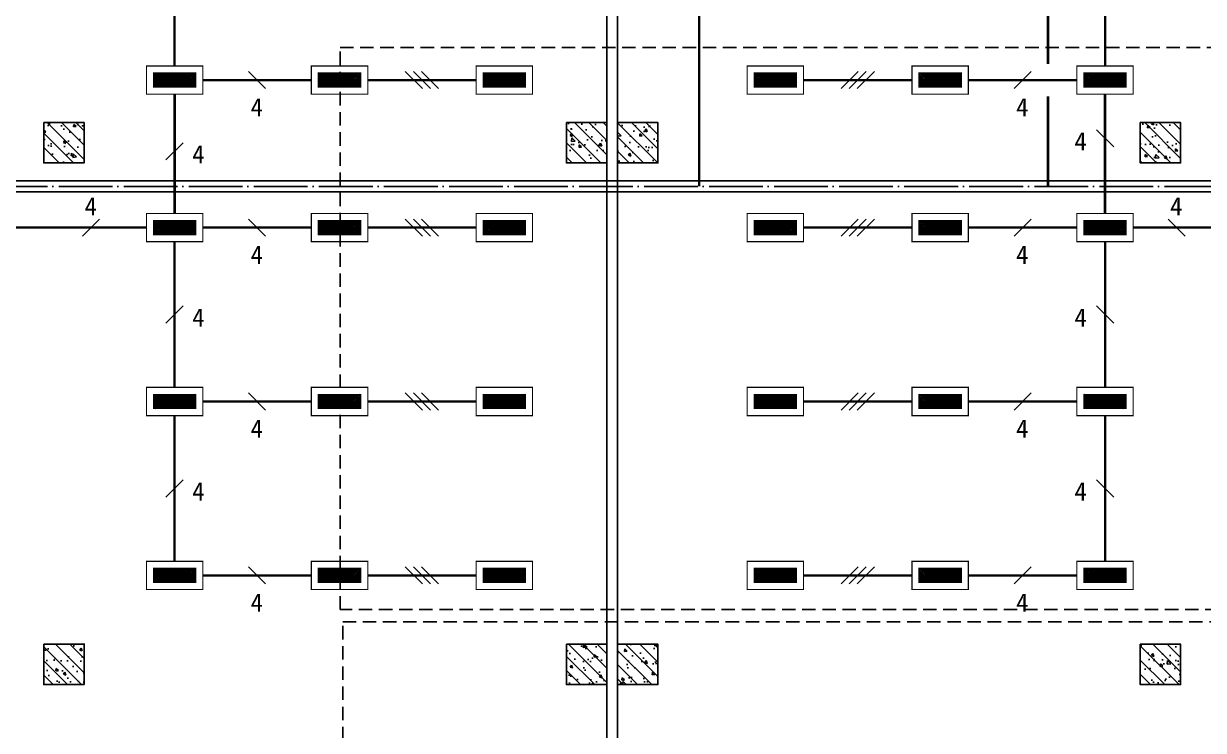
# Model space of a CAD drawing. Header units: millimetres. Extents: x -633009578 to 5705885, y -633235091 to 2571734.
# Drawn here: x 2833770 to 2855720, y 2166108 to 2179249 of the extents above; entities that cross this region are included whole.
import ezdxf

# ---------------------------------------------------------------- set-up
doc = ezdxf.new("R2010")
doc.units = ezdxf.units.MM
doc.header["$LTSCALE"] = 1000
doc.header["$MEASUREMENT"] = 0
doc.linetypes.add('DOTE', pattern=[2.4200000000000004, 2, -0.2, 0.02, -0.2])
doc.linetypes.add('HIDDEN', pattern=[0.375, 0.25, -0.125])
doc.layers.get('0').update_dxf_attribs({"color": 9})
for name, color, linetype in [('3T_WOOD', 21, 'Continuous'), ('A-ABOV(投影线)', 154, 'HIDDEN'), ('A-COLUM(柱)', 255, 'Continuous'), ('A-FLOR(看线)', 8, 'Continuous'), ('电-强电平面-标注', 3, 'Continuous'), ('电-强电平面-线缆', 3, 'Continuous'), ('电-桥架', 4, 'Continuous'), ('设备-照明', 3, 'Continuous')]:
    doc.layers.add(name, color=color, linetype=linetype)
doc.styles.add('ELEC-DIM', font='simhei.ttf')
doc.styles.add('IDQSTYLE', font='simhei.ttf', dxfattribs={"width": 0.707, "bigfont": 'hztxt.shx'})

# ---------------------------------------------------------------- blocks, each defined once
blk = doc.blocks.new('_FZH')
h = blk.add_hatch()
h.set_pattern_fill('钢筋混凝土', color=256, scale=0.1, style=0)
h.set_pattern_definition([(45, (0, 0), (-0.1767766952966369, 0.1767766952966369), []), (50, (0, 0), (0.7172601826007535, -0.06275213498259512), [0.07500000000000001, -0.8250000000000001]), (355, (0, 0), (-0.138751333613, 0.7521921337000119), [0.06, -0.66]), (100.4514, (0.05977168000000001, -0.00522934), (0.5785093817140216, 0.6894395420609536), [0.06374019, -0.701142112]), (46.1842, (0, 0.2), (1.067241048625645, -0.1655190143290181), [0.1125, -1.2375]), (96.6356, (0.088936745, 0.186206693), (0.9346627055487033, 0.9741178709004418), [0.095610288, -1.051713]), (351.1842, (0, 0.2), (0.9346619451336272, 0.9741186009253247), [0.09000000000000001, -0.9900000000000001]), (21, (0.1, 0.15), (0.5969070521184617, -0.4026188906653388), [0.07500000000000001, -0.8250000000000001]), (326, (0.1, 0.15), (0.2433153319215824, 0.7251500450468529), [0.06, -0.66]), (71.4514, (0.149742233, 0.116448394), (0.84022262858149, 0.3225304967099524), [0.06374019, -0.701142112]), (37.50000000000001, (0, 0), (0.01215985531729062, 0.3328938538313115), [0, -0.652, 0, -0.67, 0, -0.6625000000000001]), (7.499999999999999, (0, 0), (0.2630695374421486, 0.3944117118823603), [0, -0.382, 0, -0.637, 0, -0.2525]), (-32.5, (-0.223, 0), (0.533822436172409, -0.02255487173437976), [0, -0.25, 0, -0.78, 0, -1.035]), (-42.5, (-0.323, 0), (0.5831861693423862, 0.1001049823323177), [0, -0.325, 0, -0.518, 0, -0.735])])
h.paths.add_polyline_path([(-0.5, -0.5), (0.5, -0.5), (0.5, 0.5), (-0.5, 0.5)])
blk.add_lwpolyline([(-0.5, -0.5), (0.5, -0.5), (0.5, 0.5), (-0.5, 0.5)], close=True)
blk = doc.blocks.new('9-29-1')
at = {"layer": 'A-ABOV(投影线)'}
for points in [[(1183777.272027053, 1500826.040843806), (1219250.952382447, 1500826.040843806), (1219250.952382447, 1490375.445028108), (1183777.272027053, 1490375.445028108)], [(1183826.786125588, 1490147.041180991), (1219300.466480982, 1490147.041180991), (1219300.466480982, 1479696.445365292), (1183826.786125588, 1479696.445365292)]]:
    blk.add_lwpolyline(points, close=True, dxfattribs=at)
at = {"layer": 'A-FLOR(看线)'}
for points in [[(1188740.598288341, 1450157.113137866), (1188740.598288359, 1517107.113137866)], [(1188940.598288343, 1517107.113137866), (1188940.598288343, 1450157.113137866)]]:
    blk.add_lwpolyline(points, dxfattribs=at)
at = {"layer": 'A-COLUM(柱)', "xscale": 750, "yscale": 750, "zscale": 750, "rotation": 270}
for p in [(1178640.598288357, 1499057.113137866), (1188365.598288357, 1499057.113137866), (1189315.598288357, 1499057.113137866), (1199040.598288357, 1499057.113137866), (1178640.598288357, 1489357.113137866), (1188365.598288357, 1489357.113137866), (1189315.598288357, 1489357.113137866), (1199040.598288357, 1489357.113137866)]:
    blk.add_blockref('_FZH', p, dxfattribs=at)
blk = doc.blocks.new('*X353')
at = {"color": 0, "linetype": 'Continuous'}
for p, q in [((277.1059544658493, 221.9516255332986), (279.536990929048, 224.3826619964973)), ((277.1059544658493, 222.2344682457732), (279.2541482165735, 224.3826619964973)), ((277.1059544658493, 222.5173109582479), (278.9713055040988, 224.3826619964973)), ((277.1059544658493, 222.8001536707225), (278.6884627916242, 224.3826619964973)), ((277.1059544658493, 223.0829963831971), (278.4056200791496, 224.3826619964973)), ((277.1059544658493, 223.3658390956717), (278.122777366675, 224.3826619964973)), ((277.1059544658493, 223.6486818081463), (277.8399346542004, 224.3826619964973)), ((277.1059544658493, 223.9315245206209), (277.5570919417257, 224.3826619964973)), ((277.1059544658493, 224.2143672330955), (277.2742492292511, 224.3826619964973)), ((277.3198336415227, 221.8826619964973), (279.8198336415227, 224.3826619964973)), ((277.6026763539973, 221.8826619964973), (280.1026763539973, 224.3826619964973)), ((277.8855190664719, 221.8826619964973), (280.3855190664719, 224.3826619964973)), ((278.1683617789465, 221.8826619964973), (280.6683617789466, 224.3826619964973)), ((278.4512044914212, 221.8826619964973), (280.9512044914212, 224.3826619964973)), ((278.7340472038958, 221.8826619964973), (281.2340472038958, 224.3826619964973)), ((279.0168899163704, 221.8826619964973), (281.5168899163704, 224.3826619964973)), ((279.299732628845, 221.8826619964973), (281.799732628845, 224.3826619964973)), ((279.5825753413196, 221.8826619964973), (282.0825753413196, 224.3826619964973)), ((279.8654180537943, 221.8826619964973), (282.3654180537943, 224.3826619964973)), ((280.1482607662689, 221.8826619964973), (282.6482607662689, 224.3826619964973)), ((280.4311034787435, 221.8826619964973), (282.9311034787435, 224.3826619964973)), ((280.7139461912181, 221.8826619964973), (283.2139461912181, 224.3826619964973)), ((280.9967889036927, 221.8826619964973), (283.4967889036927, 224.3826619964973)), ((281.2796316161674, 221.8826619964973), (283.7796316161674, 224.3826619964973)), ((281.5624743286419, 221.8826619964973), (284.062474328642, 224.3826619964973)), ((281.8453170411166, 221.8826619964973), (284.3453170411166, 224.3826619964973)), ((282.1281597535912, 221.8826619964973), (284.6059544658494, 224.3604567087555)), ((282.4110024660658, 221.8826619964973), (284.6059544658494, 224.0776139962809)), ((282.6938451785405, 221.8826619964973), (284.6059544658494, 223.7947712838063)), ((282.976687891015, 221.8826619964973), (284.6059544658494, 223.5119285713317)), ((283.2595306034897, 221.8826619964973), (284.6059544658494, 223.229085858857)), ((283.5423733159643, 221.8826619964973), (284.6059544658494, 222.9462431463824)), ((283.8252160284389, 221.8826619964973), (284.6059544658494, 222.6634004339078)), ((284.1080587409135, 221.8826619964973), (284.6059544658494, 222.3805577214332)), ((284.3909014533882, 221.8826619964973), (284.6059544658494, 222.0977150089586))]:
    blk.add_line(p, q, dxfattribs=at)
blk = doc.blocks.new('HC000062')
at = {"color": 0, "linetype": 'Continuous', "const_width": 0.2}
for points in [[(-4.97662087547036, 2.499999999999943), (5.023379124529697, 2.499999999999943), (5.023379124529697, -2.500000000000057), (-4.97662087547036, -2.500000000000057), (-4.97662087547036, 2.499999999999943)], [(-3.72662087547036, 1.25), (-3.72662087547036, -1.250000000000057), (3.773379124529697, -1.250000000000057), (3.773379124529697, 1.25), (-3.72662087547036, 1.25)]]:
    blk.add_lwpolyline(points, dxfattribs=at)
at = {"color": 0, "linetype": 'Continuous'}
blk.add_blockref('*X353', (-280.8325753413197, -223.1326619964974), dxfattribs=at)
at = {"color": 0, "style": 'IDQSTYLE', "width": 0.7}
blk.add_attdef('PSFHATT', (7.023379124529697, -2.500000000000057), '', height=2.5, dxfattribs=at)

msp = doc.modelspace()

# ---------------------------------------------------------------- linework, layer by layer
at = {"layer": '电-强电平面-标注'}
for p, q in [((2838273.214532278, 2178039.853249616), (2837955.016480746, 2178358.051301151)), ((2841189.881198946, 2178039.853249617), (2840871.683147412, 2178358.051301151)), ((2841339.881198946, 2178039.853249617), (2841021.683147412, 2178358.051301151)), ((2841489.881198946, 2178039.853249617), (2841171.683147412, 2178358.051301151)), ((2848980.01648077, 2178039.853249613), (2849298.214532305, 2178358.051301145)), ((2849130.01648077, 2178039.853249613), (2849448.214532305, 2178358.051301145)), ((2849280.01648077, 2178039.853249613), (2849598.214532305, 2178358.051301145)), ((2852196.683147438, 2178039.853249612), (2852514.881198971, 2178358.051301146)), ((2853732.471288846, 2177274.812698293), (2854050.66934038, 2176956.61464676)), ((2836737.42639087, 2177032.936979432), (2836419.228339336, 2176714.738927899)), ((2835184.763628807, 2175615.28438525), (2834866.565577274, 2175297.086333716)), ((2838273.214532278, 2175297.08633372), (2837955.016480746, 2175615.284385255)), ((2841189.881198946, 2175297.08633372), (2840871.683147412, 2175615.284385254)), ((2841339.881198946, 2175297.08633372), (2841021.683147412, 2175615.284385254)), ((2841489.881198946, 2175297.08633372), (2841171.683147412, 2175615.284385254)), ((2848980.01648077, 2175297.086333716), (2849298.214532305, 2175615.284385249)), ((2849130.01648077, 2175297.086333716), (2849448.214532305, 2175615.284385249)), ((2849280.01648077, 2175297.086333716), (2849598.214532305, 2175615.284385249)), ((2852196.683147438, 2175297.086333715), (2852514.881198971, 2175615.284385249)), ((2855061.503913276, 2175615.28438525), (2855379.701964809, 2175297.086333716)), ((2836737.42639087, 2173998.617718587), (2836419.228339336, 2173680.419667054)), ((2853732.471288846, 2173998.617718582), (2854050.66934038, 2173680.419667049)), ((2838273.214532278, 2172063.753000387), (2837955.016480746, 2172381.951051921)), ((2841189.881198946, 2172063.753000387), (2840871.683147412, 2172381.95105192)), ((2841339.881198946, 2172063.753000387), (2841021.683147412, 2172381.95105192)), ((2841489.881198946, 2172063.753000387), (2841171.683147412, 2172381.95105192)), ((2848980.01648077, 2172063.753000382), (2849298.214532305, 2172381.951051916)), ((2849130.01648077, 2172063.753000382), (2849448.214532305, 2172381.951051916)), ((2849280.01648077, 2172063.753000382), (2849598.214532305, 2172381.951051916)), ((2852196.683147438, 2172063.753000381), (2852514.881198971, 2172381.951051916)), ((2836737.42639087, 2170765.284385254), (2836419.228339336, 2170447.086333721)), ((2853732.471288846, 2170765.284385249), (2854050.66934038, 2170447.086333716)), ((2838273.214532278, 2168830.419667054), (2837955.016480746, 2169148.617718588)), ((2841189.881198946, 2168830.419667054), (2840871.683147412, 2169148.617718587)), ((2841339.881198946, 2168830.419667054), (2841021.683147412, 2169148.617718587)), ((2841489.881198946, 2168830.419667054), (2841171.683147412, 2169148.617718587)), ((2848980.01648077, 2168830.419667049), (2849298.214532305, 2169148.617718582)), ((2849130.01648077, 2168830.419667049), (2849448.214532305, 2169148.617718582)), ((2849280.01648077, 2168830.419667049), (2849598.214532305, 2169148.617718582)), ((2852196.683147438, 2168830.419667048), (2852514.881198971, 2169148.617718583))]:
    msp.add_line(p, q, dxfattribs=at)
at = {"layer": '电-强电平面-线缆', "color": 1, "linetype": 'Continuous', "const_width": 45}
for points in [[(2846339.009625642, 2182419.920190884), (2846339.009625642, 2176222.476550789)], [(2836578.327365103, 2178461.452275384), (2836578.327365103, 2181169.785608718)], [(2853891.570314613, 2178461.452275379), (2853891.570314613, 2181169.785608713)], [(2852829, 2178498.952275379), (2852829, 2181132.285608713)], [(2837105.782173179, 2178198.952275384), (2839122.448839845, 2178198.952275384)], [(2840172.448839845, 2178198.952275384), (2842189.115506512, 2178198.952275384)], [(2850297.448839871, 2178198.952275379), (2848280.782173204, 2178198.952275379)], [(2853364.115506537, 2178198.952275379), (2851347.448839871, 2178198.952275379)], [(2836580.782173165, 2175718.685359498), (2836580.782173165, 2177936.452275385)], [(2852829, 2176222.476550789), (2852829, 2177898.952275379)], [(2853889.115506551, 2175718.685359492), (2853889.115506551, 2177936.45227538)], [(2833514.115506551, 2175456.185359488), (2836055.782173165, 2175456.185359488)], [(2837105.782173179, 2175456.185359488), (2839122.448839845, 2175456.185359488)], [(2840172.448839845, 2175456.185359488), (2842189.115506512, 2175456.185359488)], [(2850297.448839871, 2175456.185359482), (2848280.782173204, 2175456.185359482)], [(2853364.115506537, 2175456.185359482), (2851347.448839871, 2175456.185359482)], [(2854414.115506551, 2175456.185359492), (2856430.782173178, 2175456.185359492)], [(2836578.327365103, 2172485.352026154), (2836578.327365103, 2175193.685359488)], [(2853891.570314613, 2172485.352026148), (2853891.570314613, 2175193.685359482)], [(2837105.782173179, 2172222.852026154), (2839122.448839845, 2172222.852026154)], [(2840172.448839845, 2172222.852026154), (2842189.115506512, 2172222.852026154)], [(2850297.448839871, 2172222.852026148), (2848280.782173204, 2172222.852026148)], [(2853364.115506537, 2172222.852026148), (2851347.448839871, 2172222.852026148)], [(2836578.327365103, 2169252.018692821), (2836578.327365103, 2171960.352026154)], [(2853891.570314613, 2169252.018692815), (2853891.570314613, 2171960.352026148)], [(2837105.782173179, 2168989.518692821), (2839122.448839845, 2168989.518692821)], [(2840172.448839845, 2168989.518692821), (2842189.115506512, 2168989.518692821)], [(2850297.448839871, 2168989.518692815), (2848280.782173204, 2168989.518692815)], [(2853364.115506537, 2168989.518692815), (2851347.448839871, 2168989.518692815)]]:
    msp.add_lwpolyline(points, dxfattribs=at)
at = {"layer": '电-桥架', "color": 5, "linetype": 'DOTE', "ltscale": 0.5}
msp.add_line((2792074.752073072, 2176222.476550789), (2892490.065461087, 2176222.476550789), dxfattribs=at)
at = {"layer": '电-桥架', "ltscale": 0.5}
msp.add_lwpolyline([(2792074.752073306, 2176322.476550789), (2892490.065461087, 2176322.476550789), (2892490.065461088, 2176122.476550789), (2792074.752073073, 2176122.476550789)], dxfattribs=at)

# ---------------------------------------------------------------- block references
at = {"layer": '3T_WOOD'}
msp.add_blockref('9-29-1', (1655879.395743424, 677977.51603476), dxfattribs=at)
at = {"layer": '设备-照明', "yscale": 105, "zscale": 105, "rotation": 180}
for p, xscale in [((2836578.327365089, 2178198.952275385), -105), ((2839644.994031776, 2178198.952275385), -105), ((2842711.660698462, 2178198.952275385), -105), ((2847758.236981254, 2178198.95227538), 105), ((2850824.903647941, 2178198.95227538), 105), ((2853891.570314627, 2178198.95227538), 105), ((2836578.327365089, 2175456.185359498), -105), ((2839644.994031776, 2175456.185359498), -105), ((2842711.660698462, 2175456.185359498), -105), ((2847758.236981254, 2175456.185359492), 105), ((2850824.903647941, 2175456.185359492), 105), ((2853891.570314627, 2175456.185359492), 105), ((2836578.327365089, 2172222.852026155), -105), ((2839644.994031776, 2172222.852026155), -105), ((2842711.660698462, 2172222.852026155), -105), ((2847758.236981254, 2172222.852026149), 105), ((2850824.903647941, 2172222.852026149), 105), ((2853891.570314627, 2172222.852026149), 105), ((2836578.327365089, 2168989.518692811), -105), ((2839644.994031776, 2168989.518692811), -105), ((2842711.660698462, 2168989.518692811), -105), ((2847758.236981254, 2168989.518692806), 105), ((2850824.903647941, 2168989.518692806), 105), ((2853891.570314627, 2168989.518692806), 105)]:
    msp.add_blockref('HC000062', p, dxfattribs=dict(at, xscale=xscale))

# ---------------------------------------------------------------- texts
at = {"layer": '电-强电平面-标注', "style": 'ELEC-DIM'}
for p in [(2837992.596519168, 2177523.952275384), (2852234.263185865, 2177523.952275379), (2853320.051327271, 2176890.713672525), (2836906.808377761, 2176648.837953664), (2834904.145615697, 2175681.185359483), (2855099.083951702, 2175681.185359483), (2837992.596519168, 2174781.185359488), (2852234.263185865, 2174781.185359482), (2836906.808377761, 2173614.518692818), (2853320.051327271, 2173614.518692813), (2837992.596519168, 2171547.852026154), (2852234.263185865, 2171547.852026148), (2836906.808377761, 2170381.185359485), (2853320.051327271, 2170381.185359479), (2837992.596519168, 2168314.518692821), (2852234.263185865, 2168314.518692815)]:
    msp.add_text('4', height=339.8734177215189, dxfattribs=at).set_placement(p)

doc.saveas('drawing.dxf')
